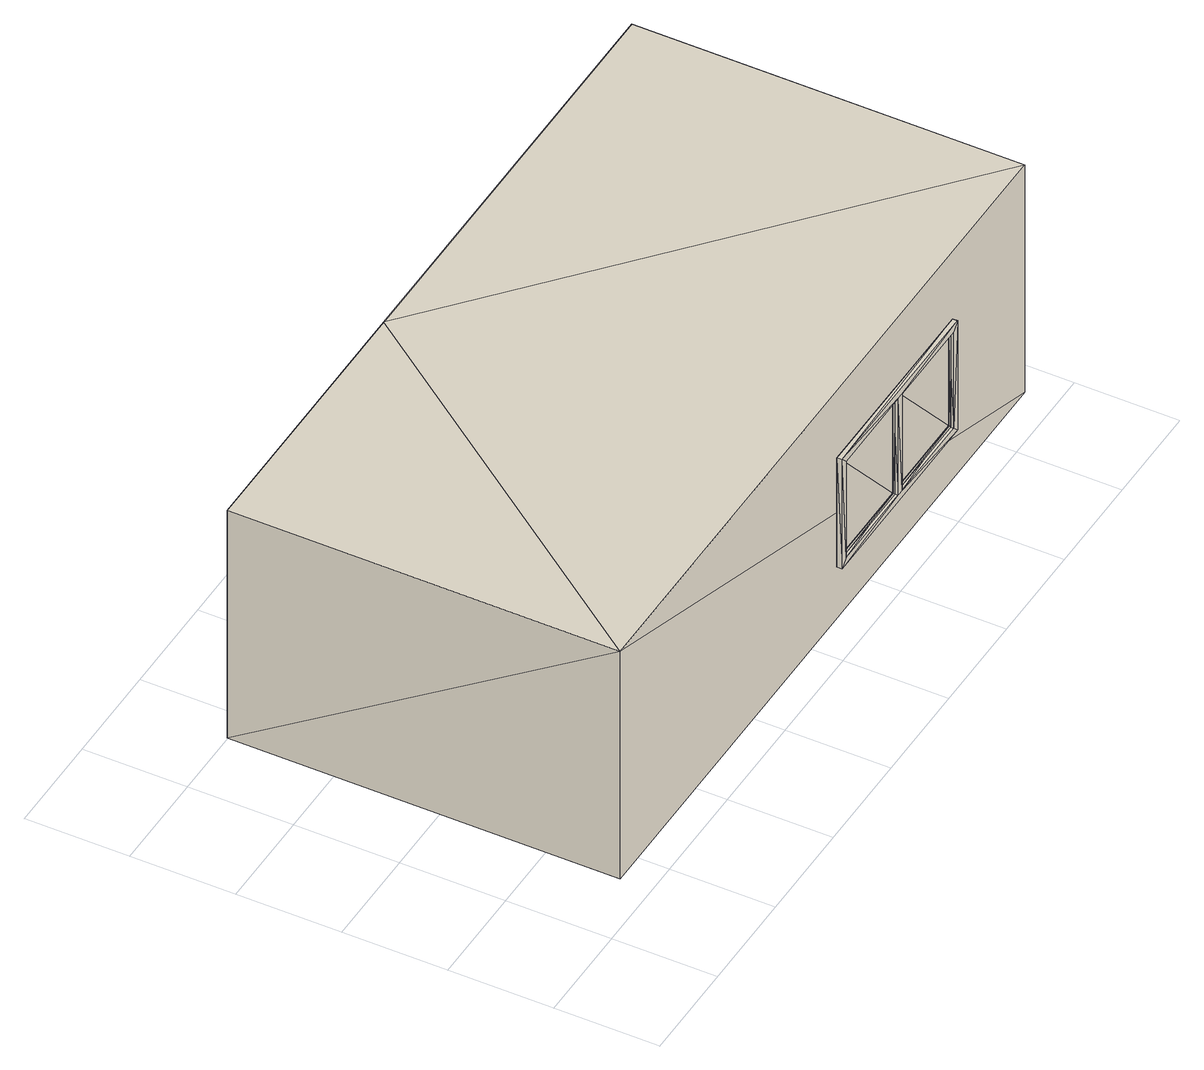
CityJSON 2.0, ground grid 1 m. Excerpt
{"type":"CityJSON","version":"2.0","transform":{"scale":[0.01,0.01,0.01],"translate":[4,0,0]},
"CityObjects":{
"building1":{"type":"Building","attributes":{"info":{"id":33774,"type":"IfcSpace","GlobalId":"0Lt8gR_E9ESeGH5uY_g9e9","OwnerHistory":"#12","Name":"5","ObjectPlacement":"#33683","Representation":"#33769","LongName":"Wohnen","CompositionType":"ELEMENT"},"psets":{"Pset_SpaceCommon":{"HandicapAccessible":{"id":33778,"class":"IfcPropertySingleValue","value":true,"value_type":"IfcBoolean"},"NaturalVentilation":{"id":33779,"class":"IfcPropertySingleValue","value":true,"value_type":"IfcBoolean"},"Category":{"id":33780,"class":"IfcPropertySingleValue","value":"Allgemeines","value_type":"IfcLabel"},"id":33781},"Pset_SpaceThermalRequirements":{"SpaceTemperatureMax":{"id":33790,"class":"IfcPropertySingleValue","value":20,"value_type":"IfcThermodynamicTemperatureMeasure"},"SpaceTemperatureMin":{"id":33791,"class":"IfcPropertySingleValue","value":20,"value_type":"IfcThermodynamicTemperatureMeasure"},"AirConditioning":{"id":33792,"class":"IfcPropertySingleValue","value":false,"value_type":"IfcBoolean"},"SpaceTemperatureSummer":{"id":33793,"class":"IfcPropertySingleValue","value":20,"value_type":"IfcThermodynamicTemperatureMeasure"},"SpaceTemperatureWinter":{"id":33794,"class":"IfcPropertySingleValue","value":20,"value_type":"IfcThermodynamicTemperatureMeasure"},"id":33795},"AC_Pset_Name":{"Name":{"id":33805,"class":"IfcPropertySingleValue","value":"5","value_type":"IfcLabel"},"id":33806},"ArchiCADProperties":{"Komplette Element-ID":{"id":33812,"class":"IfcPropertySingleValue","value":"5","value_type":"IfcLabel"},"Kompakte Element-ID":{"id":33813,"class":"IfcPropertySingleValue","value":"5","value_type":"IfcLabel"},"Name des Sachmerkmal-Objekts":{"id":33814,"class":"IfcPropertySingleValue","value_type":"IfcLabel"},"Ursprungsgeschoss":{"id":33815,"class":"IfcPropertySingleValue","value":"Erdgeschoss","value_type":"IfcLabel"},"Raumname":{"id":33816,"class":"IfcPropertySingleValue","value":"Wohnen","value_type":"IfcLabel"},"Raumnummer":{"id":33817,"class":"IfcPropertySingleValue","value":"5","value_type":"IfcLabel"},"Ebene":{"id":33818,"class":"IfcPropertySingleValue","value":"Räume","value_type":"IfcLabel"},"Typ":{"id":33819,"class":"IfcPropertySingleValue","value":"Raumstempel","value_type":"IfcLabel"},"Geschützt":{"id":33820,"class":"IfcPropertySingleValue","value":false,"value_type":"IfcBoolean"},"Bibliothekselement-Name":{"id":33821,"class":"IfcPropertySingleValue","value":"Allgemeiner Raumstempel","value_type":"IfcLabel"},"Etikettentext":{"id":33822,"class":"IfcPropertySingleValue","value_type":"IfcLabel"},"Eindeutige ID":{"id":33823,"class":"IfcPropertySingleValue","value_type":"IfcLabel"},"Verknüpfte Änderungen":{"id":33824,"class":"IfcPropertySingleValue","value_type":"IfcLabel"},"Element-Klassifizierung":{"id":33825,"class":"IfcPropertySingleValue","value":"Raum","value_type":"IfcLabel"},"Umbau-Status":{"id":33826,"class":"IfcPropertySingleValue","value":"Bestand","value_type":"IfcLabel"},"Anzeigen auf Umbau-Filter":{"id":33827,"class":"IfcPropertySingleValue","value":"Alle relevanten Filter","value_type":"IfcLabel"},"ARCHICAD IFC ID":{"id":33828,"class":"IfcPropertySingleValue","value":"0Lt8gR_E9ESeGH5uY_g9e9","value_type":"IfcLabel"},"Externe IFC ID":{"id":33829,"class":"IfcPropertySingleValue","value_type":"IfcLabel"},"Deckschraffur":{"id":33830,"class":"IfcPropertySingleValue","value":"Unnamed","value_type":"IfcLabel"},"Oberfläche":{"id":33831,"class":"IfcPropertySingleValue","value":"Farbe, matt","value_type":"IfcLabel"},"Geschoss für Oberkantenverknüpfung":{"id":33832,"class":"IfcPropertySingleValue","value":"Nicht verknüpft","value_type":"IfcLabel"},"Einheitliche Oberfläche":{"id":33833,"class":"IfcPropertySingleValue","value":true,"value_type":"IfcBoolean"},"Raumkategorie":{"id":33834,"class":"IfcPropertySingleValue","value":"Allgemeines","value_type":"IfcLabel"},"Raumflächen-Code":{"id":33835,"class":"IfcPropertySingleValue","value":"000","value_type":"IfcLabel"},"id":33836},"AC_Pset_Allgemeiner_Raumstempel":{"Raumname":{"id":33865,"class":"IfcPropertySingleValue","value":"Wohnen","value_type":"IfcLabel"},"Raumnummer":{"id":33866,"class":"IfcPropertySingleValue","value":"5","value_type":"IfcLabel"},"Schriftgröße [mm]":{"id":33867,"class":"IfcPropertySingleValue","value":3,"value_type":"IfcReal"},"Gemessene Fläche":{"id":33868,"class":"IfcPropertySingleValue","value":25.99,"value_type":"IfcReal"},"Anzahl aller Raumecken":{"id":33869,"class":"IfcPropertySingleValue","value":5,"value_type":"IfcReal"},"Anzahl hereinragender Raumecken":{"id":33870,"class":"IfcPropertySingleValue","value":0,"value_type":"IfcReal"},"Oberfläche Umfassungswände":{"id":33871,"class":"IfcPropertySingleValue","value":27.94,"value_type":"IfcReal"},"Fläche der Türen":{"id":33872,"class":"IfcPropertySingleValue","value":4.77,"value_type":"IfcReal"},"Fläche der Fenster":{"id":33873,"class":"IfcPropertySingleValue","value":4.8,"value_type":"IfcReal"},"Gemessene Nettofläche":{"id":33874,"class":"IfcPropertySingleValue","value":25.99,"value_type":"IfcReal"},"Wandabzugsfläche":{"id":33875,"class":"IfcPropertySingleValue","value":0,"value_type":"IfcReal"},"Fassaden- Abzugsfläche":{"id":33876,"class":"IfcPropertySingleValue","value":0,"value_type":"IfcReal"},"Stützenabzugsfläche":{"id":33877,"class":"IfcPropertySingleValue","value":0,"value_type":"IfcReal"},"Schraffurabzugsfläche":{"id":33878,"class":"IfcPropertySingleValue","value":0,"value_type":"IfcReal"},"Abzugsfläche unter Dach":{"id":33879,"class":"IfcPropertySingleValue","value":0,"value_type":"IfcReal"},"Gesamtabzugsfläche":{"id":33880,"class":"IfcPropertySingleValue","value":0,"value_type":"IfcReal"},"Reduzierte Fläche":{"id":33881,"class":"IfcPropertySingleValue","value":25.99,"value_type":"IfcReal"},"Raumfläche Faktor":{"id":33882,"class":"IfcPropertySingleValue","value":0.97,"value_type":"IfcReal"},"Berechnete Fläche (NRF)":{"id":33883,"class":"IfcPropertySingleValue","value":25.21,"value_type":"IfcReal"},"Raumvolumen":{"id":33884,"class":"IfcPropertySingleValue","value":64.97,"value_type":"IfcReal"},"Begrenzung Oberflächenbereich":{"id":33885,"class":"IfcPropertySingleValue","value":53.57,"value_type":"IfcReal"},"Oberer Oberflächenbereich":{"id":33886,"class":"IfcPropertySingleValue","value":25.99,"value_type":"IfcReal"},"Unterer Oberflächenbereich":{"id":33887,"class":"IfcPropertySingleValue","value":25.99,"value_type":"IfcReal"},"Dach Oberflächenbereich an der Oberseite":{"id":33888,"class":"IfcPropertySingleValue","value":0,"value_type":"IfcReal"},"Dach Oberflächenbereich an der Unterseite":{"id":33889,"class":"IfcPropertySingleValue","value":0,"value_type":"IfcReal"},"Decke Oberflächenbereich an der Oberseite":{"id":33890,"class":"IfcPropertySingleValue","value":0,"value_type":"IfcReal"},"Decke Oberflächenbereich an der Unterseite":{"id":33891,"class":"IfcPropertySingleValue","value":0,"value_type":"IfcReal"},"Unterzug Oberflächenbereich an der Oberseite":{"id":33892,"class":"IfcPropertySingleValue","value":0,"value_type":"IfcReal"},"Unterzugoberfläche unten":{"id":33893,"class":"IfcPropertySingleValue","value":0,"value_type":"IfcReal"},"Oberer Oberflächenbereich der Wandeinsätze":{"id":33894,"class":"IfcPropertySingleValue","value":0,"value_type":"IfcReal"},"Oberfläche Wandnischen hinten":{"id":33895,"class":"IfcPropertySingleValue","value":0,"value_type":"IfcReal"},"Seite Oberflächenbereich der Wandeinsätze":{"id":33896,"class":"IfcPropertySingleValue","value":0,"value_type":"IfcReal"},"Zeichensatz 1":{"id":33897,"class":"IfcPropertySingleValue","value":"Arial Westlich","value_type":"IfcLabel"},"Raumpolygon (Brutto, Netto)":{"id":33898,"class":"IfcPropertySingleValue","value":0,"value_type":"IfcReal"},"ID zeigen":{"id":33899,"class":"IfcPropertySingleValue","value":false,"value_type":"IfcBoolean"},"ID zeigen als...":{"id":33900,"class":"IfcPropertySingleValue","value":1,"value_type":"IfcReal"},"Schraffur-Typ":{"id":33901,"class":"IfcPropertySingleValue","value":"Leer","value_type":"IfcLabel"},"Schraffur-Stift":{"id":33902,"class":"IfcPropertySingleValue","value":"Transparent","value_type":"IfcLabel"},"Schraffurhintergrund-Stift":{"id":33903,"class":"IfcPropertySingleValue","value":"Transparent","value_type":"IfcLabel"},"id":33904},"BaseQuantities":{"Height":{"id":33948,"class":"IfcQuantityLength","value":2.5},"FinishCeilingHeight":{"id":33949,"class":"IfcQuantityLength","value":2.5},"FinishFloorHeight":{"id":33950,"class":"IfcQuantityLength","value":0},"ClearHeight":{"id":33951,"class":"IfcQuantityLength","value":2.5},"GrossFloorArea":{"id":33952,"class":"IfcQuantityArea","value":25.99},"NetFloorArea":{"id":33953,"class":"IfcQuantityArea","value":25.21},"SpaceNetFloorAreaBOMA":{"id":33954,"class":"IfcQuantityArea","value":25.21},"SpaceUsableFloorAreaBOMA":{"id":33955,"class":"IfcQuantityArea","value":25.21},"GrossCeilingArea":{"id":33956,"class":"IfcQuantityArea","value":25.99},"NetCeilingArea":{"id":33957,"class":"IfcQuantityArea","value":25.21},"GrossWallArea":{"id":33958,"class":"IfcQuantityArea","value":37.51},"NetWallArea":{"id":33959,"class":"IfcQuantityArea","value":27.94},"GrossPerimeter":{"id":33960,"class":"IfcQuantityLength","value":21.43},"NetPerimeter":{"id":33961,"class":"IfcQuantityLength","value":21.43},"GrossVolume":{"id":33962,"class":"IfcQuantityVolume","value":64.97},"NetVolume":{"id":33963,"class":"IfcQuantityVolume","value":64.97},"id":33964},"ArchiCADQuantities":{"Höhenangabe zum Projekt-Nullpunkt":{"id":33969,"class":"IfcQuantityLength","value":0},"Höhe zu Geschoss":{"id":33970,"class":"IfcQuantityLength","value":0},"Höhe":{"id":33971,"class":"IfcQuantityLength","value":2.5},"Oberflächenbereich":{"id":33972,"class":"IfcQuantityArea","value":25.99},"Netto-Volumen":{"id":33973,"class":"IfcQuantityVolume","value":64.97},"Fläche":{"id":33974,"class":"IfcQuantityArea","value":25.99},"Basislevel":{"id":33975,"class":"IfcQuantityLength","value":0},"Berechnete Fläche (NRF)":{"id":33976,"class":"IfcQuantityArea","value":25.21},"Türen-Oberflächenbereich":{"id":33977,"class":"IfcQuantityArea","value":4.77},"Türen Breite":{"id":33978,"class":"IfcQuantityLength","value":2.01},"Stützenabzugsfläche":{"id":33979,"class":"IfcQuantityArea","value":0},"Schraffurabzugsfläche":{"id":33980,"class":"IfcQuantityArea","value":0},"Niedrige Abzugsfläche":{"id":33981,"class":"IfcQuantityArea","value":0},"Wandabzugsfläche":{"id":33982,"class":"IfcQuantityArea","value":0},"Fußbodendicke":{"id":33983,"class":"IfcQuantityLength","value":0},"Durchbruch Umfang":{"id":33984,"class":"IfcQuantityLength","value":0},"Gemessene Fläche":{"id":33985,"class":"IfcQuantityArea","value":25.99},"Nettofläche":{"id":33986,"class":"IfcQuantityArea","value":25.99},"Nettoumfang":{"id":33987,"class":"IfcQuantityLength","value":21.43},"Anzahl der Unterzüge":{"id":33988,"class":"IfcQuantityCount","value":0},"Anzahl der Stützen":{"id":33989,"class":"IfcQuantityCount","value":0},"Anzahl der Türen":{"id":33990,"class":"IfcQuantityCount","value":1},"Anzahl der Lichtquelle":{"id":33991,"class":"IfcQuantityCount","value":0},"Anzahl der Objekte":{"id":33992,"class":"IfcQuantityCount","value":1},"Anzahl der konkaven Ecken":{"id":33993,"class":"IfcQuantityCount","value":0},"Anzahl der Ecken":{"id":33994,"class":"IfcQuantityCount","value":5},"Anzahl der Wandelemente":{"id":33995,"class":"IfcQuantityCount","value":3},"Anzahl der Fenster":{"id":33996,"class":"IfcQuantityCount","value":2},"Umfang":{"id":33997,"class":"IfcQuantityLength","value":21.43},"Reduzierte Fläche":{"id":33998,"class":"IfcQuantityArea","value":0.97},"Raumflächen Reduzierung":{"id":33999,"class":"IfcQuantityArea","value":25.99},"Abstand Oberkante":{"id":34000,"class":"IfcQuantityLength","value":0},"Abstand zu Ursprungsgeschoss":{"id":34001,"class":"IfcQuantityLength","value":0},"Gesamtabzugsfläche":{"id":34002,"class":"IfcQuantityArea","value":0},"Heizkörpernische Oberflächenbereich hinten":{"id":34003,"class":"IfcQuantityArea","value":0},"Heizkörpernische Oberflächenbereich seitlich":{"id":34004,"class":"IfcQuantityArea","value":0},"Heizkörpernische Oberflächenbereich oben":{"id":34005,"class":"IfcQuantityArea","value":0},"Wand Umfang":{"id":34006,"class":"IfcQuantityLength","value":15.01},"Wand-Oberflächenbereich":{"id":34007,"class":"IfcQuantityArea","value":27.94},"Fenster-Oberflächenbereich":{"id":34008,"class":"IfcQuantityArea","value":4.8},"Fenster Breite":{"id":34009,"class":"IfcQuantityLength","value":4},"id":34010},"AC_Equantity_Allgemeiner_Raumstempel":{"Raumumfang":{"id":34015,"class":"IfcQuantityLength","value":21.43},"Gesamtlänge aller Bodenkanten":{"id":34016,"class":"IfcQuantityLength","value":0},"Gesamtlänge Raumumfassung":{"id":34017,"class":"IfcQuantityLength","value":15.01},"Summe Öffnungsbreite Türen":{"id":34018,"class":"IfcQuantityLength","value":2.01},"Summe Öffnungsbreite Fenster":{"id":34019,"class":"IfcQuantityLength","value":4},"Höhenkote OK Rohdecke":{"id":34020,"class":"IfcQuantityLength","value":0},"Dicke Bodenaufbau":{"id":34021,"class":"IfcQuantityLength","value":0},"Raumhöhe":{"id":34022,"class":"IfcQuantityLength","value":2.5},"Nettoumfang":{"id":34023,"class":"IfcQuantityLength","value":21.43},"id":34024}}},"geometry":[{"type":"MultiSurface","lod":"2","boundaries":[[[0,1,2]],[[0,3,1]],[[4,0,2]],[[5,6,4]],[[5,4,2]],[[3,0,4]],[[3,4,7]],[[7,8,1]],[[7,1,3]],[[9,8,7]],[[2,8,5]],[[2,1,8]],[[6,5,8]],[[6,8,9]],[[7,4,6]],[[7,6,9]]]}]},
"building2":{"type":"Building","attributes":{"info":{"id":28113,"type":"IfcWindow","GlobalId":"3BFcylCsX74PQAoRAe5fNv","OwnerHistory":"#12","Name":"EG-Fenster-5","ObjectPlacement":"#28095","Representation":"#28109","Tag":"EE544359-8729-43CD-AE-E2-4BB37935CFDA","OverallHeight":1.2,"OverallWidth":2},"psets":{"Fenster Linien-Sachmerkmale":{"LiningDepth":0.05,"LiningThickness":0.07,"MullionThickness":0.07,"FirstMullionOffset":0.5,"id":24190},"Fenster Flügel-Sachmerkmale - Panel1":{"OperationType":"SIDEHUNGLEFTHAND","PanelPosition":"LEFT","FrameDepth":0.05,"FrameThickness":0.05,"id":24193},"Fenster Flügel-Sachmerkmale - Panel2":{"OperationType":"SIDEHUNGRIGHTHAND","PanelPosition":"RIGHT","FrameDepth":0.05,"FrameThickness":0.05,"id":24195},"Pset_WindowCommon":{"ThermalTransmittance":{"id":28121,"class":"IfcPropertySingleValue","value":1.4,"value_type":"IfcThermalTransmittanceMeasure"},"id":28122},"AC_Pset_Name":{"Name":{"id":28129,"class":"IfcPropertySingleValue","value":"EG-Fenster-5","value_type":"IfcLabel"},"id":28130},"ArchiCADProperties":{"Komplette Element-ID":{"id":28136,"class":"IfcPropertySingleValue","value":"EG-Fenster-5","value_type":"IfcLabel"},"Kompakte Element-ID":{"id":28137,"class":"IfcPropertySingleValue","value":"EG-Fenster-5","value_type":"IfcLabel"},"Name des Sachmerkmal-Objekts":{"id":28138,"class":"IfcPropertySingleValue","value_type":"IfcLabel"},"Ursprungsgeschoss":{"id":28139,"class":"IfcPropertySingleValue","value":"Erdgeschoss","value_type":"IfcLabel"},"Raumname":{"id":28140,"class":"IfcPropertySingleValue","value":"Wohnen","value_type":"IfcLabel"},"Raumnummer":{"id":28141,"class":"IfcPropertySingleValue","value":"5","value_type":"IfcLabel"},"Ebene":{"id":28142,"class":"IfcPropertySingleValue","value":"Außenwände","value_type":"IfcLabel"},"Typ":{"id":28143,"class":"IfcPropertySingleValue","value":"Fenster","value_type":"IfcLabel"},"Geschützt":{"id":28144,"class":"IfcPropertySingleValue","value":false,"value_type":"IfcBoolean"},"Bibliothekselement-Name":{"id":28145,"class":"IfcPropertySingleValue","value":"IFC Fenster - zwei Panele - Vertikal","value_type":"IfcLabel"},"Baustoff / Mehrschichtiger Aufbau / Profil / Schraffur":{"id":28146,"class":"IfcPropertySingleValue","value":"Solid","value_type":"IfcLabel"},"Etikettentext":{"id":28147,"class":"IfcPropertySingleValue","value_type":"IfcLabel"},"Eindeutige ID":{"id":28148,"class":"IfcPropertySingleValue","value_type":"IfcLabel"},"Verknüpfte Änderungen":{"id":28149,"class":"IfcPropertySingleValue","value_type":"IfcLabel"},"Tragende Funktion":{"id":28150,"class":"IfcPropertySingleValue","value":"Nicht definiert","value_type":"IfcLabel"},"Lage":{"id":28151,"class":"IfcPropertySingleValue","value":"Nicht definiert","value_type":"IfcLabel"},"Element-Klassifizierung":{"id":28152,"class":"IfcPropertySingleValue","value":"Fenster","value_type":"IfcLabel"},"Umbau-Status":{"id":28153,"class":"IfcPropertySingleValue","value":"Bestand","value_type":"IfcLabel"},"Anzeigen auf Umbau-Filter":{"id":28154,"class":"IfcPropertySingleValue","value":"Alle relevanten Filter","value_type":"IfcLabel"},"ARCHICAD IFC ID":{"id":28155,"class":"IfcPropertySingleValue","value":"3BFcylCsX74PQAoRAe5fNv","value_type":"IfcLabel"},"Externe IFC ID":{"id":28156,"class":"IfcPropertySingleValue","value_type":"IfcLabel"},"Marker-Text":{"id":28157,"class":"IfcPropertySingleValue","value":"1","value_type":"IfcLabel"},"Von Raum":{"id":28158,"class":"IfcPropertySingleValue","value":"Wohnen","value_type":"IfcLabel"},"zu Raum":{"id":28159,"class":"IfcPropertySingleValue","value_type":"IfcLabel"},"Ausrichtung":{"id":28160,"class":"IfcPropertySingleValue","value":"L","value_type":"IfcLabel"},"Von Raum-Nummer":{"id":28161,"class":"IfcPropertySingleValue","value":"5","value_type":"IfcLabel"},"Zu Raum-Nummer":{"id":28162,"class":"IfcPropertySingleValue","value_type":"IfcLabel"},"Anschlagsmaße":{"id":28163,"class":"IfcPropertySingleValue","value":"2,00x1,20","value_type":"IfcLabel"},"Größe Wandloch":{"id":28164,"class":"IfcPropertySingleValue","value":"2,00x1,20","value_type":"IfcLabel"},"Größe laut Eingabe":{"id":28165,"class":"IfcPropertySingleValue","value":"2,00x1,20","value_type":"IfcLabel"},"Wandstruktur":{"id":28166,"class":"IfcPropertySingleValue","value":"Leichtbeton 102890359","value_type":"IfcLabel"},"Nominale B x H":{"id":28167,"class":"IfcPropertySingleValue","value":"2,00x1,20","value_type":"IfcLabel"},"Nominale B x H x T":{"id":28168,"class":"IfcPropertySingleValue","value":"2,00x1,20x0,30","value_type":"IfcLabel"},"id":28169},"AC_Pset_IFC_Fenster_-_zwei_Panele_-_Vertikal":{"Wandkontur (0-Keine,1-Voll,2-Seite,3-Länge)":{"id":28207,"class":"IfcPropertySingleValue","value":1,"value_type":"IfcReal"},"Fixpunkte 0-Kein,1-2D,2-3D,3-Alle":{"id":28208,"class":"IfcPropertySingleValue","value":3,"value_type":"IfcReal"},"2D-Fixpunkte in 3D zeigen":{"id":28209,"class":"IfcPropertySingleValue","value":true,"value_type":"IfcBoolean"},"Loch übernimmt Oberflächenmaterial der Wandseite":{"id":28210,"class":"IfcPropertySingleValue","value":false,"value_type":"IfcBoolean"},"Öffnungsoberfläche ist gebogen in gebogenen Wänden":{"id":28211,"class":"IfcPropertySingleValue","value":false,"value_type":"IfcBoolean"},"Grundtyp":{"id":28212,"class":"IfcPropertySingleValue","value":"IfcWindow","value_type":"IfcLabel"},"Name":{"id":28213,"class":"IfcPropertySingleValue","value_type":"IfcLabel"},"Beschreibung":{"id":28214,"class":"IfcPropertySingleValue","value_type":"IfcLabel"},"Objektetikett":{"id":28215,"class":"IfcPropertySingleValue","value_type":"IfcLabel"},"Etikett":{"id":28216,"class":"IfcPropertySingleValue","value_type":"IfcLabel"},"Konstruktionsmaterial":{"id":28217,"class":"IfcPropertySingleValue","value":"Aluminium","value_type":"IfcLabel"}," Konstruktionsmaterial ID":{"id":28218,"class":"IfcPropertySingleValue","value":1,"value_type":"IfcReal"},"Fensterrahmen ( Strich )":{"id":28219,"class":"IfcPropertySingleValue","value":true,"value_type":"IfcBoolean"},"Breite Feld 1":{"id":28220,"class":"IfcPropertySingleValue","value":0.5,"value_type":"IfcReal"},"Rahmendicke = Wanddicke":{"id":28221,"class":"IfcPropertySingleValue","value":false,"value_type":"IfcBoolean"},"Öffnungstyp Rahmen 1 (gs_Lsash_openum)":{"id":28222,"class":"IfcPropertySingleValue","value":"Drehflügel Rechts","value_type":"IfcLabel"},"Öffnungstyp Rahmen 1 (i_Lsash_openum)":{"id":28223,"class":"IfcPropertySingleValue","value":1,"value_type":"IfcReal"},"Öffnungstyp Rahmen 2 (gs_Rsash_openum)":{"id":28224,"class":"IfcPropertySingleValue","value":"Drehflügel Links","value_type":"IfcLabel"},"Öffnungstyp Rahmen 2 (i_Rsash_openum)":{"id":28225,"class":"IfcPropertySingleValue","value":2,"value_type":"IfcReal"},"Symbol-Stift":{"id":28226,"class":"IfcPropertySingleValue","value_type":"IfcLabel"},"Rahmen-Schraffur-Typ":{"id":28227,"class":"IfcPropertySingleValue","value":"Holz","value_type":"IfcLabel"},"Rahmen-Schraffur-Stift":{"id":28228,"class":"IfcPropertySingleValue","value_type":"IfcLabel"},"Rahmen-Schraffurhintergrund-Stift":{"id":28229,"class":"IfcPropertySingleValue","value_type":"IfcLabel"},"Flügel Schraffur-Typ":{"id":28230,"class":"IfcPropertySingleValue","value":"0","value_type":"IfcLabel"},"Flügel Schraffur-Stift":{"id":28231,"class":"IfcPropertySingleValue","value_type":"IfcLabel"},"Flügel Schraffurhintergrund-Stift":{"id":28232,"class":"IfcPropertySingleValue","value_type":"IfcLabel"},"Rahmen-Stift":{"id":28233,"class":"IfcPropertySingleValue","value_type":"IfcLabel"},"Stift Flügel":{"id":28234,"class":"IfcPropertySingleValue","value_type":"IfcLabel"},"Glas-Stift":{"id":28235,"class":"IfcPropertySingleValue","value_type":"IfcLabel"},"Rahmen Oberflächenmaterial":{"id":28236,"class":"IfcPropertySingleValue","value":"Kiefer","value_type":"IfcLabel"},"Flügel Oberflächenmaterial":{"id":28237,"class":"IfcPropertySingleValue","value":"Kiefer, glänzend","value_type":"IfcLabel"},"Glas Oberflächenmaterial":{"id":28238,"class":"IfcPropertySingleValue","value":"Glas","value_type":"IfcLabel"},"IFC Betrieb (ifc_optypestr)":{"id":28239,"class":"IfcPropertySingleValue","value":"Zweiflügelfenster - vertikal","value_type":"IfcLabel"},"IFC Betrieb (ifc_optype)":{"id":28240,"class":"IfcPropertySingleValue","value":2,"value_type":"IfcReal"},"id":28241},"BaseQuantities":{"GrossArea":{"id":28280,"class":"IfcQuantityArea","value":2.4},"Height":{"id":28281,"class":"IfcQuantityLength","value":1.2},"Width":{"id":28282,"class":"IfcQuantityLength","value":2},"Perimeter":{"id":28283,"class":"IfcQuantityLength","value":6.4},"Area":{"id":28284,"class":"IfcQuantityArea","value":2.4},"Volume":{"id":28285,"class":"IfcQuantityVolume","value":0.0397},"Depth":{"id":28286,"class":"IfcQuantityLength","value":0.3},"id":28287},"ArchiCADQuantities":{"Höhenangabe zum Projekt-Nullpunkt":{"id":28292,"class":"IfcQuantityLength","value":0.8},"Höhe zu Geschoss":{"id":28293,"class":"IfcQuantityLength","value":0.8},"Höhe":{"id":28294,"class":"IfcQuantityLength","value":1.2},"Oberflächenbereich":{"id":28295,"class":"IfcQuantityArea","value":7.21},"Netto-Volumen":{"id":28296,"class":"IfcQuantityVolume","value":0.0397},"Breite":{"id":28297,"class":"IfcQuantityLength","value":2},"Dicke":{"id":28298,"class":"IfcQuantityLength","value":0.05},"F/T nominale Brüstungs-/Schwellenhöhe":{"id":28299,"class":"IfcQuantityLength","value":0.8},"F/T Brüstungs-/Schwellenhöhe auf der Anschlagseite":{"id":28300,"class":"IfcQuantityLength","value":0.8},"F/T Brüstungs-/Schwellenhöhe gegenüber der Anschlagseite":{"id":28301,"class":"IfcQuantityLength","value":0.8},"F/T nominale Sturzhöhe":{"id":28302,"class":"IfcQuantityLength","value":2},"F/T Sturzhöhe auf der Anschlagseite":{"id":28303,"class":"IfcQuantityLength","value":2},"F/T Sturzhöhe gegenüber der Anschlagseite":{"id":28304,"class":"IfcQuantityLength","value":2},"F/T Öffnungsbreite auf der Anschlagseite":{"id":28305,"class":"IfcQuantityLength","value":2},"F/T Öffnungsbreite gegenüber der Anschlagseite":{"id":28306,"class":"IfcQuantityLength","value":2},"F/T Höhe der Öffnung auf der Anschlagseite":{"id":28307,"class":"IfcQuantityLength","value":1.2},"F/T Höhe der Öffnung gegenüber der Anschlagseite":{"id":28308,"class":"IfcQuantityLength","value":1.2},"F/T Oberfläche der Öffnung auf der Anschlagseite":{"id":28309,"class":"IfcQuantityArea","value":2.4},"F/T Oberfläche der Öffnung gegenüber der Anschlagseite":{"id":28310,"class":"IfcQuantityArea","value":2.4},"Nominale F/T Öffnungsbreite auf der Anschlagseite":{"id":28311,"class":"IfcQuantityLength","value":2},"Nominale F/T Öffnungsbreite gegenüber der Anschlagseite":{"id":28312,"class":"IfcQuantityLength","value":2},"Nominale F/T Höhe der Öffnung auf der Anschlagseite":{"id":28313,"class":"IfcQuantityLength","value":1.2},"Nominale F/T Höhe der Öffnung gegenüber der Anschlagseite":{"id":28314,"class":"IfcQuantityLength","value":1.2},"Nominale T/F Öffnungsoberfläche auf der Anschlagsseite":{"id":28315,"class":"IfcQuantityArea","value":2.4},"Nominale T/F Öffnungsoberfläche auf der Seite gegenüber der Anschlagsseite":{"id":28316,"class":"IfcQuantityArea","value":2.4},"F/T Volumen der Öffnung":{"id":28317,"class":"IfcQuantityVolume","value":0.0397},"T/F Öffnung Nominaler Oberflächenbereich":{"id":28318,"class":"IfcQuantityArea","value":2.4},"F/T nominales Volumen der Öffnung":{"id":28319,"class":"IfcQuantityVolume","value":0.72},"Brüstungshöhe":{"id":28320,"class":"IfcQuantityLength","value":0.8},"Wanddicke":{"id":28321,"class":"IfcQuantityLength","value":0.3},"id":28322},"AC_Equantity_IFC_Fenster_-_zwei_Panele_-_Vertikal":{"Maß 1":{"id":28327,"class":"IfcQuantityLength","value":2},"Maß 2":{"id":28328,"class":"IfcQuantityLength","value":1.2},"Höhe":{"id":28329,"class":"IfcQuantityLength","value":1},"Brüstungshöhe zum aktuellen Geschoss":{"id":28330,"class":"IfcQuantityLength","value":0.8},"Untere Ebene":{"id":28331,"class":"IfcQuantityLength","value":1},"Obere Ebene":{"id":28332,"class":"IfcQuantityLength","value":0},"Rohbauöffnung Breite":{"id":28333,"class":"IfcQuantityLength","value":2},"Rohbauöffnung Höhe":{"id":28334,"class":"IfcQuantityLength","value":1.2},"Architekturlichte Breite":{"id":28335,"class":"IfcQuantityLength","value":2},"Anschlag Höhe":{"id":28336,"class":"IfcQuantityLength","value":1.2},"Rahmen Breite":{"id":28337,"class":"IfcQuantityLength","value":2},"Rahmen Höhe":{"id":28338,"class":"IfcQuantityLength","value":1.2},"Breite Mittelrahmen":{"id":28339,"class":"IfcQuantityLength","value":0.07},"Rahmen-Dicke":{"id":28340,"class":"IfcQuantityLength","value":0.05},"Rahmen-Breite":{"id":28341,"class":"IfcQuantityLength","value":0.07},"Flügelrahmen-Dicke":{"id":28342,"class":"IfcQuantityLength","value":0.05},"Flügelrahmen-Breite":{"id":28343,"class":"IfcQuantityLength","value":0.05},"Rahmendicke Rahmen 1":{"id":28344,"class":"IfcQuantityLength","value":0.05},"Rahmenbreite Rahmen 1":{"id":28345,"class":"IfcQuantityLength","value":0.05},"Rahmendicke Rahmen 2":{"id":28346,"class":"IfcQuantityLength","value":0.05},"Rahmenbreite Rahmen 2":{"id":28347,"class":"IfcQuantityLength","value":0.05},"Glas-Dicke":{"id":28348,"class":"IfcQuantityLength","value":0.02},"AC Linkes Öffnungsübermaß":{"id":28349,"class":"IfcQuantityLength","value":0},"AC Rechtes Öffnungsübermaß":{"id":28350,"class":"IfcQuantityLength","value":0},"AC Oberes Öffnungsübermaß":{"id":28351,"class":"IfcQuantityLength","value":0},"AC Unteres Öffnungsübermaß":{"id":28352,"class":"IfcQuantityLength","value":0},"id":28353}}},"geometry":[{"type":"MultiSurface","lod":"2","boundaries":[[[10,11,12]],[[10,12,13]],[[14,10,15]],[[16,17,15]],[[16,15,10]],[[18,11,19]],[[20,17,16]],[[21,14,20]],[[21,19,14]],[[22,18,23]],[[22,23,21]],[[22,11,18]],[[11,10,19]],[[19,10,14]],[[16,22,21]],[[16,21,20]],[[24,12,11]],[[24,11,22]],[[25,26,27]],[[13,28,27]],[[13,27,26]],[[29,24,30]],[[31,28,13]],[[32,25,31]],[[32,30,25]],[[12,33,32]],[[12,29,33]],[[12,24,29]],[[13,12,32]],[[13,32,31]],[[24,26,30]],[[30,26,25]],[[13,26,16]],[[13,16,10]],[[22,16,26]],[[22,26,24]],[[14,15,28]],[[14,28,31]],[[31,25,20]],[[31,20,14]],[[17,20,25]],[[17,25,27]],[[27,28,15]],[[27,15,17]],[[18,19,32]],[[18,32,33]],[[33,29,23]],[[33,23,18]],[[21,23,29]],[[21,29,30]],[[30,32,19]],[[30,19,21]],[[34,35,31]],[[34,31,28]],[[35,36,37]],[[35,34,36]],[[38,34,39]],[[38,36,34]],[[40,41,38]],[[40,38,39]],[[40,35,37]],[[40,37,41]],[[25,31,35]],[[25,35,40]],[[25,42,43]],[[25,27,42]],[[44,27,28]],[[44,42,27]],[[31,45,44]],[[31,44,28]],[[31,25,43]],[[31,43,45]],[[28,27,39]],[[28,39,34]],[[40,39,27]],[[40,27,25]],[[37,36,44]],[[37,44,45]],[[45,43,41]],[[45,41,37]],[[38,41,43]],[[38,43,42]],[[42,44,36]],[[42,36,38]],[[46,47,48]],[[46,48,49]],[[45,47,46]],[[45,46,44]],[[50,42,44]],[[50,44,46]],[[51,43,42]],[[51,42,50]],[[51,47,45]],[[51,45,43]],[[52,48,47]],[[52,47,51]],[[53,52,54]],[[53,54,55]],[[56,54,49]],[[56,55,54]],[[48,57,56]],[[48,56,49]],[[48,52,53]],[[48,53,57]],[[49,54,50]],[[49,50,46]],[[51,50,54]],[[51,54,52]],[[45,44,56]],[[45,56,57]],[[57,53,43]],[[57,43,45]],[[42,43,53]],[[42,53,55]],[[55,56,44]],[[55,44,42]],[[58,59,60]],[[58,60,61]],[[62,59,58]],[[62,58,63]],[[64,60,59]],[[64,59,62]],[[60,65,61]],[[60,64,65]],[[61,65,63]],[[61,63,58]],[[62,63,65]],[[62,65,64]],[[66,67,33]],[[66,33,32]],[[67,68,69]],[[67,66,68]],[[70,71,68]],[[70,68,66]],[[72,71,70]],[[73,72,70]],[[73,67,69]],[[73,69,72]],[[29,33,67]],[[29,67,73]],[[29,74,75]],[[29,30,74]],[[32,76,74]],[[32,74,30]],[[33,77,76]],[[33,76,32]],[[33,29,75]],[[33,75,77]],[[32,30,70]],[[32,70,66]],[[73,70,30]],[[73,30,29]],[[69,68,76]],[[69,76,77]],[[77,75,72]],[[77,72,69]],[[71,72,75]],[[71,75,74]],[[74,76,68]],[[74,68,71]],[[78,79,80]],[[78,80,81]],[[77,79,78]],[[77,78,76]],[[82,74,76]],[[82,76,78]],[[83,75,74]],[[83,74,82]],[[83,79,77]],[[83,77,75]],[[84,80,79]],[[84,79,83]],[[85,84,86]],[[85,86,87]],[[88,86,81]],[[88,87,86]],[[80,89,88]],[[80,88,81]],[[80,84,85]],[[80,85,89]],[[81,86,82]],[[81,82,78]],[[83,82,86]],[[83,86,84]],[[77,76,88]],[[77,88,89]],[[89,85,75]],[[89,75,77]],[[74,75,85]],[[74,85,87]],[[87,88,76]],[[87,76,74]],[[90,91,92]],[[90,92,93]],[[94,91,90]],[[94,90,95]],[[96,92,91]],[[96,91,94]],[[92,97,93]],[[92,96,97]],[[93,97,95]],[[93,95,90]],[[94,95,97]],[[94,97,96]]]}]}
},
"vertices":[
[770,401,0],[770,30,250],[770,30,0],[770,401,250],[341,401,0],[70,30,0],[70,401,0],[341,401,250],[70,30,250],[70,401,250],
[621,12,80],[421,12,80],[421,17,80],[621,17,80],[525,12,87],[614,12,87],[621,12,200],[614,12,193],[428,12,87],[518,12,87],[525,12,193],[518,12,193],[421,12,200],[428,12,193],[421,17,200],[525,17,193],[621,17,200],[614,17,193],[614,17,87],[428,17,193],[518,17,193],[525,17,87],[518,17,87],[428,17,87],[614,15,87],[525,15,87],[612,15,90],[527,15,90],[612,15,190],[614,15,193],[525,15,193],[527,15,190],[612,17,190],[527,17,190],[612,17,90],[527,17,90],[617,17,84],[522,17,84],[522,19,84],[617,19,84],[617,17,196],[522,17,196],[522,19,196],[527,19,190],[617,19,196],[612,19,190],[612,19,90],[527,19,90],[612,16,90],[527,16,90],[527,18,90],[612,18,90],[527,16,190],[612,16,190],[527,18,190],[612,18,190],[518,15,87],[428,15,87],[515,15,90],[430,15,90],[518,15,193],[515,15,190],[430,15,190],[428,15,193],[515,17,190],[430,17,190],[515,17,90],[430,17,90],[520,17,84],[426,17,84],[426,19,84],[520,19,84],[520,17,196],[426,17,196],[426,19,196],[430,19,190],[520,19,196],[515,19,190],[515,19,90],[430,19,90],[515,16,90],[430,16,90],[430,18,90],[515,18,90],[430,16,190],[515,16,190],[430,18,190],[515,18,190]
]}
